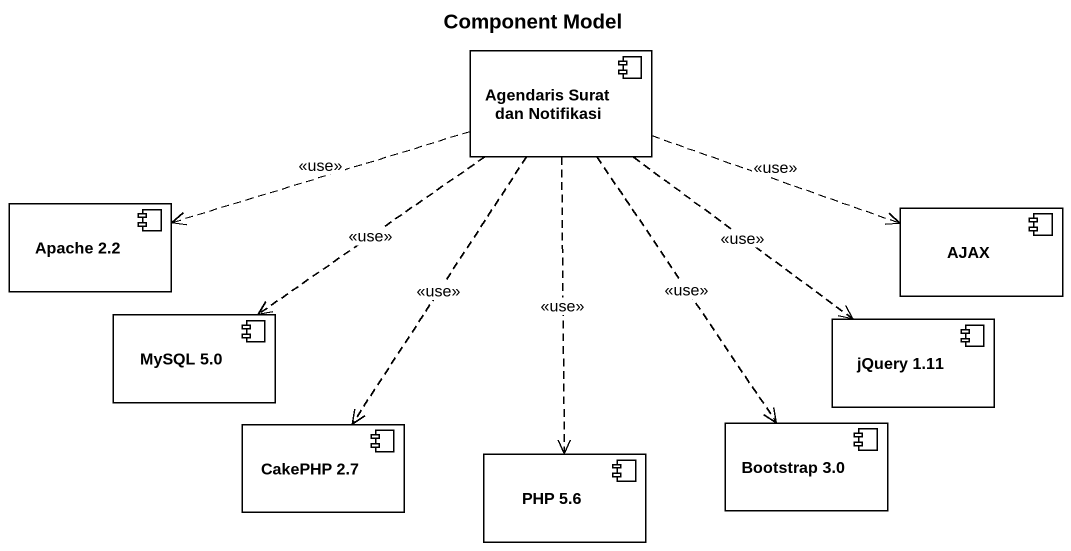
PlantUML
@startuml
title Component Model
component "Agendaris Surat dan Notifikasi" as Agendaris_Surat_dan
component "Apache 2.2" as Apache_2_2
component AJAX
component "MySQL 5.0" as MySQL_5_0
component "jQuery 1.11" as jQuery_1_11
component "CakePHP 2.7" as CakePHP_2_7
component "PHP 5.6" as PHP_5_6
component "Bootstrap 3.0" as Bootstrap_3_0
Agendaris_Surat_dan .left.> Apache_2_2 : <<use>>
Agendaris_Surat_dan .right.> AJAX : <<use>>
Agendaris_Surat_dan ..> MySQL_5_0 : <<use>>
Agendaris_Surat_dan ..> jQuery_1_11 : <<use>>
Agendaris_Surat_dan ..> CakePHP_2_7 : <<use>>
Agendaris_Surat_dan ..> PHP_5_6 : <<use>>
Agendaris_Surat_dan ..> Bootstrap_3_0 : <<use>>
@enduml
